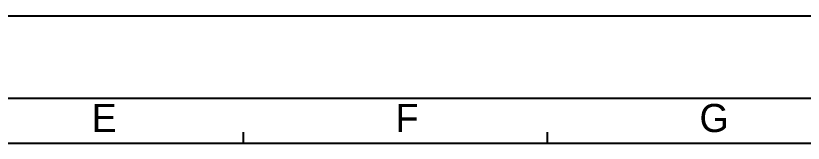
# Model space of a CAD drawing. Header units: millimetres. Extents: x 0 to 594, y 0 to 420.
# Drawn here: x 256 to 395.9, y 397.3 to 420 of the extents above; entities that cross this region are included whole.
import ezdxf

# ---------------------------------------------------------------- set-up
doc = ezdxf.new("R2010")
doc.units = ezdxf.units.MM
doc.header["$LTSCALE"] = 32.67
doc.layers.get('0').update_dxf_attribs({"linetype": 'CONTINUOUS'})
doc.styles.add('TEXTSTYLE_2', font='txt')

msp = doc.modelspace()

# ---------------------------------------------------------------- linework, layer by layer
at = {"color": 4, "linetype": 'CONTINUOUS'}
for p, q in [((0, 420), (594, 420)), ((20.422, 405.309), (571.422, 405.309)), ((296.422, 397.309), (296.422, 399.309)), ((350.422, 397.309), (350.422, 399.309)), ((26.422, 397.309), (564.922, 397.309))]:
    msp.add_line(p, q, dxfattribs=at)

# ---------------------------------------------------------------- texts
at = {"color": 2, "linetype": 'CONTINUOUS', "char_height": 5, "width": 5, "attachment_point": 1, "line_spacing_factor": 0.9, "style": 'TEXTSTYLE_2'}
for s, insert in [('G', (377.422, 404.309)), ('E', (269.422, 404.309)), ('F', (323.422, 404.309))]:
    msp.add_mtext(s, dxfattribs=dict(at, insert=insert))

doc.saveas('drawing.dxf')
